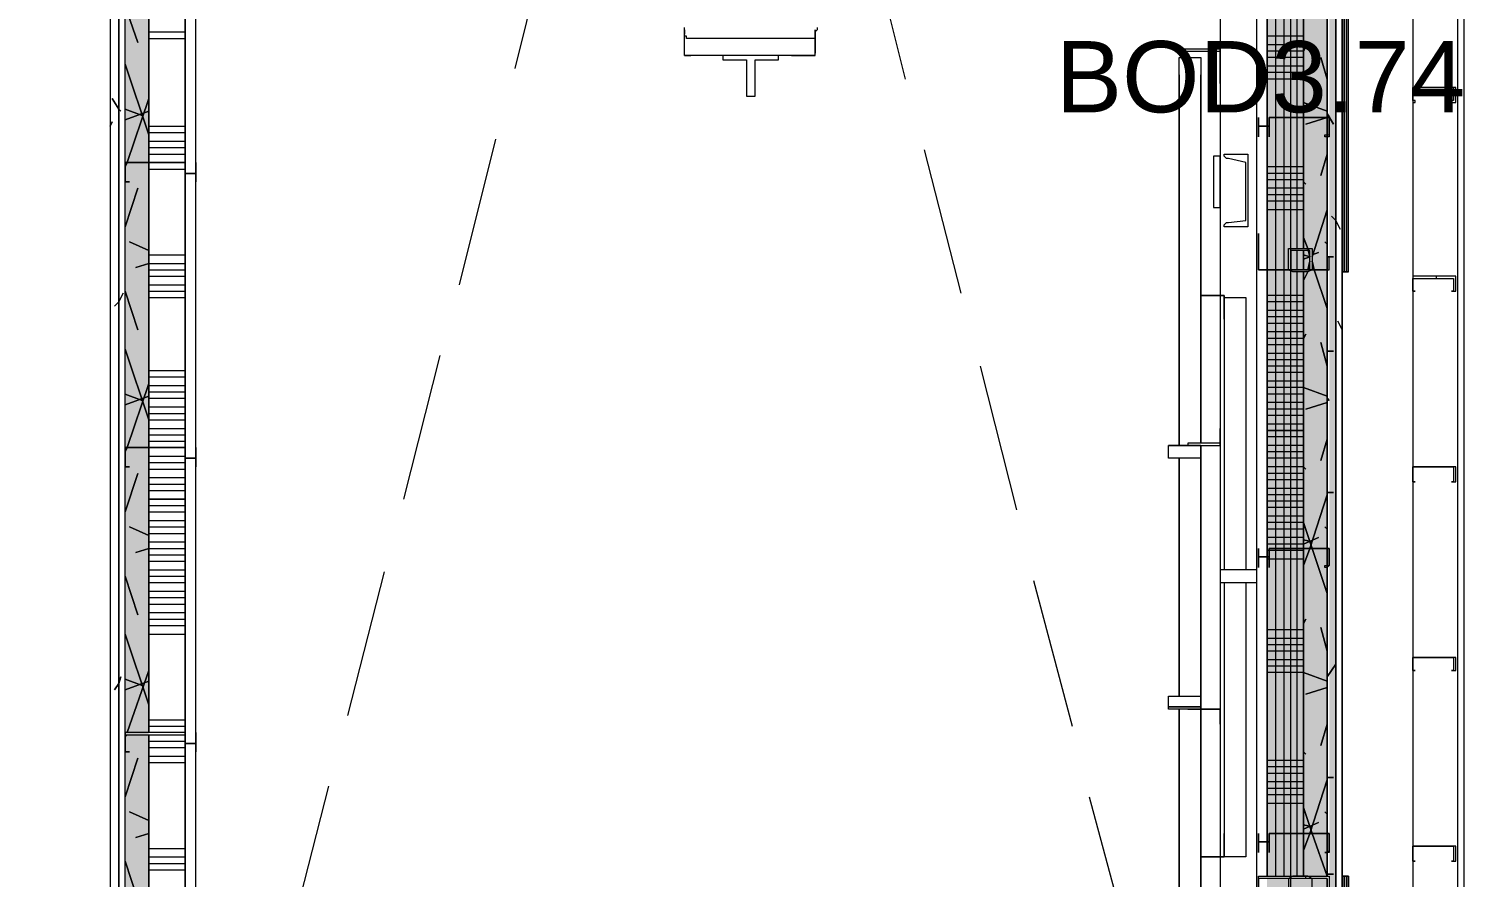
# Model space of a CAD drawing. Header units: metres. Extents: x 98 to 337, y -7 to 53.
# Drawn here: x 135.714 to 138.784, y 27.099 to 28.913 of the extents above; entities that cross this region are included whole.
import ezdxf

# ---------------------------------------------------------------- set-up
doc = ezdxf.new("R2010")
doc.units = ezdxf.units.M
doc.layers.add('PDF_Geometry', color=7, linetype='Continuous', lineweight=0, true_color=0xaaaaaa)
doc.layers.add('PDF_Solid Fills', color=7, linetype='Continuous', lineweight=0, true_color=0xffffff)
doc.layers.add('PDF_Text', color=7, linetype='Continuous', lineweight=0)
doc.styles.add('PDF Helvetica', font='')
doc.styles.get('PDF Helvetica').set_extended_font_data('Helvetica')

msp = doc.modelspace()

# ---------------------------------------------------------------- hatches: boundary and pattern name
at = {"layer": 'PDF_Solid Fills', "lineweight": 0, "transparency": 33554559}
for points in [[(138.4954, 25.4331), (138.5091, 25.4331), (138.5091, 35.5861), (138.4908, 35.5861), (138.4908, 35.5541), (138.4954, 35.5541)], [(135.9708, 26.1479), (135.9708, 34.8531), (135.9205, 34.8531), (135.9205, 26.0425), (135.9708, 26.0425), (135.9708, 26.1433), (135.9251, 26.1479)], [(135.9708, 26.1479), (135.9708, 34.8531), (135.9205, 34.8531), (135.9205, 26.0425), (135.9708, 26.0425), (135.9708, 26.1433), (135.9251, 26.1479)]]:
    msp.add_hatch(color=256, dxfattribs=at).paths.add_polyline_path(points)
h = msp.add_hatch(color=256, dxfattribs=at)
h.paths.add_polyline_path([(138.4495, 32.718), (138.4404, 32.7134), (138.4404, 32.6722), (138.4495, 32.6722), (138.4404, 32.6676), (138.4404, 31.5222), (138.4908, 31.5222), (138.4908, 35.5724), (138.4404, 35.5724), (138.4404, 34.0605), (138.4495, 34.0605), (138.4404, 34.0559), (138.4404, 34.0147), (138.4495, 34.0147), (138.4404, 34.0101), (138.4404, 32.718)])
h.paths.add_polyline_path([(138.4495, 27.055), (138.4404, 27.0504), (138.4404, 25.4835), (138.4908, 25.4835), (138.4908, 27.0962), (138.4404, 27.0962), (138.4404, 27.055)])
h.paths.add_polyline_path([(138.4495, 29.8774), (138.4404, 29.8728), (138.4404, 28.4433), (138.4495, 28.4433), (138.4404, 28.4387), (138.4404, 28.3975), (138.4495, 28.3975), (138.4404, 28.3929), (138.4404, 27.1008), (138.4908, 27.1008), (138.4908, 31.5176), (138.4404, 31.5176), (138.4404, 31.261), (138.4495, 31.261), (138.4404, 31.2565), (138.4404, 31.2152), (138.4495, 31.2152), (138.4404, 31.2107), (138.4404, 29.9232), (138.4495, 29.9232), (138.4404, 29.9186), (138.4404, 29.8774)])
h = msp.add_hatch(color=256, dxfattribs=at)
h.paths.add_polyline_path([(138.4495, 32.718), (138.4404, 32.7134), (138.4404, 32.6722), (138.4495, 32.6722), (138.4404, 32.6676), (138.4404, 31.5222), (138.4908, 31.5222), (138.4908, 35.5724), (138.4404, 35.5724), (138.4404, 34.0605), (138.4495, 34.0605), (138.4404, 34.0559), (138.4404, 34.0147), (138.4495, 34.0147), (138.4404, 34.0101), (138.4404, 32.718)])
h.paths.add_polyline_path([(138.4495, 27.055), (138.4404, 27.0504), (138.4404, 25.4835), (138.4908, 25.4835), (138.4908, 27.0962), (138.4404, 27.0962), (138.4404, 27.055)])
h.paths.add_polyline_path([(138.4495, 29.8774), (138.4404, 29.8728), (138.4404, 28.4433), (138.4495, 28.4433), (138.4404, 28.4387), (138.4404, 28.3975), (138.4495, 28.3975), (138.4404, 28.3929), (138.4404, 27.1008), (138.4908, 27.1008), (138.4908, 31.5176), (138.4404, 31.5176), (138.4404, 31.261), (138.4495, 31.261), (138.4404, 31.2565), (138.4404, 31.2152), (138.4495, 31.2152), (138.4404, 31.2107), (138.4404, 29.9232), (138.4495, 29.9232), (138.4404, 29.9186), (138.4404, 29.8774)])
h = msp.add_hatch(color=256, dxfattribs=at)
h.paths.add_polyline_path([(138.4175, 29.9232), (138.4404, 29.9232), (138.4404, 31.2107), (138.4175, 31.2152), (138.4404, 31.2152), (138.4404, 31.2565), (138.4175, 31.261), (138.4404, 31.261), (138.4404, 32.6676), (138.4175, 32.6722), (138.4404, 32.6722), (138.4404, 32.7134), (138.4175, 32.718), (138.4404, 32.718), (138.4404, 34.0101), (138.4175, 34.0147), (138.4404, 34.0147), (138.4404, 34.0559), (138.4175, 34.0605), (138.4404, 34.0605), (138.4404, 35.522), (138.3625, 35.522), (138.3625, 27.1008), (138.4404, 27.1008), (138.4404, 28.3929), (138.4175, 28.3975), (138.4404, 28.3975), (138.4404, 28.4387), (138.4175, 28.4433), (138.4404, 28.4433), (138.4404, 29.8728), (138.4175, 29.8774), (138.4404, 29.8774), (138.4404, 29.9186)])
h.paths.add_polyline_path([(138.4404, 27.0962), (138.3625, 27.0962), (138.3625, 25.5569), (138.4404, 25.5569), (138.4404, 27.0504), (138.4175, 27.055), (138.4404, 27.055)])
h = msp.add_hatch(color=256, dxfattribs=at)
h.paths.add_polyline_path([(138.4175, 29.9232), (138.4404, 29.9232), (138.4404, 31.2107), (138.4175, 31.2152), (138.4404, 31.2152), (138.4404, 31.2565), (138.4175, 31.261), (138.4404, 31.261), (138.4404, 32.6676), (138.4175, 32.6722), (138.4404, 32.6722), (138.4404, 32.7134), (138.4175, 32.718), (138.4404, 32.718), (138.4404, 34.0101), (138.4175, 34.0147), (138.4404, 34.0147), (138.4404, 34.0559), (138.4175, 34.0605), (138.4404, 34.0605), (138.4404, 35.522), (138.3625, 35.522), (138.3625, 27.1008), (138.4404, 27.1008), (138.4404, 28.3929), (138.4175, 28.3975), (138.4404, 28.3975), (138.4404, 28.4387), (138.4175, 28.4433), (138.4404, 28.4433), (138.4404, 29.8728), (138.4175, 29.8774), (138.4404, 29.8774), (138.4404, 29.9186)])
h.paths.add_polyline_path([(138.4404, 27.0962), (138.3625, 27.0962), (138.3625, 25.5569), (138.4404, 25.5569), (138.4404, 27.0504), (138.4175, 27.055), (138.4404, 27.055)])

# ---------------------------------------------------------------- linework, layer by layer
at = {"layer": 'PDF_Geometry', "lineweight": 0}
for points in [[(138.7703, 26.8397), (138.7703, 34.2941), (138.7657, 34.2941), (138.7657, 35.5953), (138.6787, 35.5953), (138.7657, 35.5953), (138.7841, 35.5953), (138.7841, 35.6869), (138.7657, 35.6869), (138.477, 35.6869), (138.193, 35.6869), (138.1746, 35.6869), (138.1746, 35.5953), (138.6741, 35.5953)], [(133.1577, 25.4148), (133.1577, 25.5247), (133.9687, 25.5247), (133.9687, 25.4148), (138.5092, 25.4148), (138.5092, 25.4331), (138.5092, 25.5843), (138.5092, 35.5861), (138.4908, 35.5861), (138.3396, 35.5861), (135.3065, 35.5861), (138.4908, 35.5861), (138.4908, 35.5724), (138.3441, 35.5724), (138.4404, 35.5724), (138.4404, 35.5541), (138.4404, 35.522), (138.3441, 35.522), (138.3625, 35.522), (138.3625, 35.4441), (138.3441, 35.4441), (138.3625, 35.4441), (138.3625, 34.9035), (138.3625, 34.8531)], [(135.137, 35.357), (135.137, 27.11), (133.231, 27.11), (133.231, 26.8626), (133.9687, 26.8626), (133.9687, 25.5843), (133.9687, 25.401), (138.5228, 25.401), (138.5228, 25.5843), (138.5228, 35.6045)], [(138.5092, 35.5861), (138.5092, 25.4331), (138.4908, 25.4331), (138.4908, 25.8958), (138.4908, 26.5052), (138.4908, 27.0962), (138.4908, 26.5052), (138.4908, 25.8958), (138.4908, 25.5843), (138.4908, 25.4835), (138.4908, 25.4331), (138.3441, 25.4331), (138.5092, 25.4331), (138.5092, 25.4148), (133.9687, 25.4148)], [(138.5228, 25.5843), (138.5228, 35.6045), (138.5092, 35.6045), (138.3396, 35.6045), (138.5092, 35.6045)], [(138.5228, 35.6045), (138.5228, 25.401), (138.5228, 35.6045)], [(138.6741, 28.3791), (138.6741, 27.9759), (138.6741, 27.5682), (138.6741, 27.165), (138.6741, 26.8397), (138.7841, 26.8397), (138.7841, 34.2941), (138.7841, 35.5953), (138.7657, 35.5953), (138.6787, 35.5953)], [(138.4404, 34.0605), (138.4404, 35.522), (138.3625, 35.522), (138.3625, 34.0238), (138.3625, 32.7043), (138.3625, 31.2243), (138.3625, 29.9094), (138.3625, 28.3975), (138.3625, 27.1008)], [(135.8884, 34.7523), (135.8884, 26.1433), (135.8884, 25.9783), (135.8884, 25.96), (138.3396, 25.96), (138.3396, 25.5843), (135.3065, 25.5843), (135.3065, 26.8626), (135.334, 26.8626), (135.334, 26.9084), (135.334, 27.11), (135.334, 35.357)], [(138.3625, 25.9921), (138.3396, 25.9921), (138.3396, 25.9783), (138.3396, 25.96), (138.3396, 25.9783), (135.9067, 25.9783), (135.9067, 25.9921), (135.9067, 26.1433), (135.9067, 34.7523), (135.9067, 34.9035), (135.9067, 34.9172), (138.3396, 34.9172), (138.3396, 34.9356)], [(138.3396, 25.9783), (138.3396, 25.9921), (135.9205, 25.9921), (135.9205, 26.0425), (135.9205, 26.1433), (135.9205, 34.7523), (135.9205, 34.8531), (135.9205, 34.9035), (138.3396, 34.9035), (138.3396, 34.9172)], [(138.3396, 26.0425), (137.7119, 26.0425), (137.1025, 26.0425), (136.4932, 26.0425), (135.9708, 26.0425), (135.9708, 26.1203), (135.9708, 26.1433), (135.9708, 26.0425), (135.9251, 26.0425), (135.9205, 26.0425), (135.9205, 34.8531), (135.9708, 34.8531), (135.9708, 34.7523), (135.9708, 34.1154), (135.9708, 34.7523), (135.9708, 34.7752), (136.0487, 34.7752), (136.0487, 34.7523), (136.0487, 34.0971)], [(136.0717, 26.2211), (136.0717, 34.7523), (136.0487, 34.7523), (136.0487, 34.0971), (136.0487, 34.7523), (136.0487, 34.7752), (138.3396, 34.7752), (138.3396, 34.7523), (138.3396, 26.1479)], [(136.0717, 26.2211), (136.0717, 34.7523), (138.2663, 34.7523)], [(138.3396, 34.7523), (138.3396, 26.1479)], [(135.9708, 34.1109), (135.9708, 33.5015), (135.9708, 32.8921), (135.9708, 32.2827), (135.9708, 31.6734), (135.9708, 31.064), (135.9708, 30.4546), (135.9708, 29.8453), (135.9708, 29.2359), (135.9708, 28.6265), (135.9708, 28.0172), (135.9708, 27.4078)], [(138.4908, 27.1008), (138.4908, 27.1925), (138.4908, 27.8018), (138.4908, 28.3975), (138.4908, 28.7228), (138.4908, 29.3321), (138.4908, 29.9094), (138.4908, 30.0102), (138.4908, 30.6196), (138.4908, 31.2243), (138.4908, 31.5176)], [(138.6741, 30.4088), (138.6741, 30.0056), (138.6741, 29.5979), (138.6741, 29.1947), (138.6741, 28.7869), (138.6741, 28.3837)], [(138.5228, 29.9232), (138.5228, 28.3929)], [(138.5366, 28.3929), (138.5366, 29.9232)], [(138.4267, 28.4433), (138.4267, 29.8728)], [(138.4404, 29.8728), (138.4404, 28.4433)], [(136.0487, 28.6082), (136.0487, 29.213)], [(136.7544, 28.8281), (136.8047, 29.0297)], [(137.547, 28.9702), (137.5882, 28.8052)], [(135.9708, 28.906), (136.0487, 28.906)], [(135.9708, 28.8923), (136.0487, 28.8923)], [(137.4004, 28.9152), (137.4004, 28.9106), (137.3958, 28.906), (137.3958, 28.9014), (137.3958, 28.8969), (137.3958, 28.8923), (137.3912, 28.8923), (137.1255, 28.8923), (137.1209, 28.8923), (137.1209, 28.8969), (137.1163, 28.8969), (137.1163, 28.9014), (137.1163, 28.906), (137.1163, 28.9106), (137.1163, 28.9152)], [(137.1163, 28.8603), (137.1163, 28.8648), (137.1163, 28.8694), (137.1163, 28.9106), (137.1163, 28.906), (137.1163, 28.9014)], [(137.1163, 28.8557), (137.1163, 28.8603), (137.1163, 28.8648), (137.1163, 28.8694), (137.1163, 28.9106)], [(137.3958, 28.8557), (137.3958, 28.8603), (137.3958, 28.8648), (137.3958, 28.8694), (137.3958, 28.9106), (137.3958, 28.8694), (137.3958, 28.8648), (137.3958, 28.8603)], [(137.3958, 28.9014), (137.3958, 28.906), (137.4004, 28.9106)], [(138.4404, 28.8969), (138.3625, 28.8969)], [(138.4404, 28.8785), (138.3625, 28.8785)], [(138.4404, 28.8648), (138.3625, 28.8648)], [(137.3453, 28.8557), (137.3958, 28.8557), (137.1163, 28.8557), (137.1301, 28.8557)], [(138.1746, 28.3379), (138.1746, 28.0218), (138.1746, 28.8511), (138.2205, 28.8511), (138.2205, 28.0264), (138.2205, 28.3425), (138.2709, 28.3425), (138.2709, 27.7561)], [(138.2617, 28.8098), (138.2617, 28.8465), (138.2617, 28.8098)], [(138.2617, 28.8465), (138.2617, 28.8098)], [(138.2617, 28.8465), (138.2617, 28.8098)], [(138.4404, 28.8511), (138.3625, 28.8511)], [(138.4404, 28.8327), (138.3625, 28.8327)], [(138.1746, 28.8144), (138.1746, 28.0218), (138.1746, 28.3242)], [(138.2709, 28.2921), (138.2709, 28.3425), (138.2205, 28.3425), (138.2205, 28.8144)], [(138.4404, 28.819), (138.3625, 28.819)], [(138.4404, 28.8052), (138.3625, 28.8052)], [(135.9708, 28.7044), (136.0487, 28.7044)], [(135.9708, 28.6907), (136.0487, 28.6907)], [(135.9708, 28.6724), (136.0487, 28.6724)], [(136.6352, 28.3654), (136.7131, 28.677)], [(138.3441, 28.6861), (138.3441, 28.6816), (138.3441, 28.6861)], [(135.9708, 28.6586), (136.0487, 28.6586)], [(135.9708, 28.6449), (136.0487, 28.6449)], [(137.6294, 28.654), (137.7073, 28.3471)], [(135.9708, 28.6265), (136.0487, 28.6265)], [(135.9708, 28.6128), (136.0487, 28.6128)], [(138.2617, 28.6403), (138.2617, 28.5303), (138.2617, 28.6403), (138.2571, 28.6403), (138.2479, 28.6403), (138.2479, 28.5303), (138.2571, 28.5303), (138.2617, 28.5303)], [(138.2617, 28.6311), (138.2617, 28.6357), (138.2617, 28.6311), (138.2617, 28.5991), (138.2617, 28.5945), (138.2617, 28.5991)], [(138.4404, 28.6174), (138.3625, 28.6174)], [(136.0487, 27.9989), (136.0487, 28.6036)], [(138.2617, 28.5808), (138.2617, 28.5854), (138.2617, 28.5808), (138.2617, 28.5487)], [(138.4404, 28.6036), (138.3625, 28.6036)], [(138.4404, 28.5899), (138.3625, 28.5899)], [(138.4404, 28.5716), (138.3625, 28.5716)], [(138.4404, 28.5578), (138.3625, 28.5578)], [(138.4404, 28.5441), (138.3625, 28.5441)], [(138.4404, 28.5257), (138.3625, 28.5257)], [(135.9708, 28.4295), (136.0487, 28.4295)], [(138.4267, 28.3975), (138.4267, 28.4387)], [(138.4404, 28.4387), (138.4404, 28.3975)], [(135.9708, 28.4112), (136.0487, 28.4112)], [(135.9708, 28.3975), (136.0487, 28.3975)], [(135.9708, 28.3837), (136.0487, 28.3837)], [(135.9708, 28.3654), (136.0487, 28.3654)], [(138.4404, 28.3929), (138.4404, 27.1008)], [(138.5366, 28.3929), (138.532, 28.3929), (138.5274, 28.3929), (138.5228, 28.3929)], [(138.7244, 28.3791), (138.7244, 28.3837)], [(135.9708, 28.3516), (136.0487, 28.3516)], [(135.9708, 28.3379), (136.0487, 28.3379)], [(138.2709, 28.3379), (138.3167, 28.3379), (138.3167, 27.7561)], [(138.4404, 28.3425), (138.3625, 28.3425)], [(138.4404, 28.3287), (138.3625, 28.3287)], [(138.4404, 28.3105), (138.3625, 28.3105)], [(138.4404, 28.2967), (138.3625, 28.2967)], [(138.4404, 28.2829), (138.3625, 28.2829)], [(138.4404, 28.2646), (138.3625, 28.2646)], [(138.4404, 28.2508), (138.3625, 28.2508)], [(136.5161, 27.9072), (136.5939, 28.2142)], [(138.4404, 28.2371), (138.3625, 28.2371)], [(138.4404, 28.2188), (138.3625, 28.2188)], [(135.9708, 28.1821), (136.0487, 28.1821)], [(137.7485, 28.1913), (137.8265, 27.8843)], [(138.4404, 28.205), (138.3625, 28.205)], [(138.4404, 28.1913), (138.3625, 28.1913)], [(135.9708, 28.1684), (136.0487, 28.1684)], [(135.9708, 28.15), (136.0487, 28.15)], [(138.4404, 28.1776), (138.3625, 28.1776)], [(138.4404, 28.1592), (138.3625, 28.1592)], [(135.9708, 28.1363), (136.0487, 28.1363)], [(138.4404, 28.1454), (138.3625, 28.1454)], [(138.2205, 28.0218), (138.1518, 28.0218), (138.2205, 28.0218)], [(138.2205, 26.6656), (138.2205, 27.1421), (138.2205, 27.4582), (138.2205, 28.0218), (138.2205, 27.4582), (138.2205, 26.6335), (138.1746, 26.6335), (138.1746, 27.4582), (138.1746, 27.1421)], [(136.0487, 27.3895), (136.0487, 27.9943)], [(138.1746, 27.9943), (138.1746, 27.4857)], [(138.1746, 27.4857), (138.1746, 27.9943)], [(136.397, 27.4445), (136.4749, 27.7515)], [(138.2617, 27.7561), (138.2617, 27.7515), (138.2617, 27.7469), (138.2617, 27.7423), (138.2617, 27.7377), (138.2617, 27.7331), (138.2617, 27.7285), (138.3396, 27.7285)], [(138.3396, 27.7561), (138.2617, 27.7561), (138.2617, 27.7515), (138.2617, 27.7469), (138.2617, 27.7423), (138.2617, 27.7377), (138.2617, 27.7331), (138.2617, 27.7285)], [(138.3441, 27.7652), (138.3441, 27.7607), (138.3441, 27.7652)], [(137.8631, 27.7331), (137.9456, 27.4215)], [(138.1746, 27.7423), (138.1746, 27.7331)], [(138.2709, 27.7285), (138.2709, 27.1421), (138.2205, 27.1421), (138.2709, 27.1421), (138.2709, 27.1925)], [(138.3167, 27.7285), (138.3167, 27.1421), (138.2709, 27.1421)], [(138.1746, 27.1604), (138.1746, 27.4582), (138.1746, 26.6656)], [(135.9708, 27.4032), (135.9708, 26.7939), (135.9708, 26.1479)], [(136.0487, 26.7755), (136.0487, 27.3849)], [(136.2778, 26.9863), (136.3557, 27.2933)], [(137.9822, 27.2704), (138.0647, 26.9634)], [(138.3441, 27.1558), (138.3441, 27.1512), (138.3441, 27.1558)], [(138.3441, 27.1558), (138.3441, 27.1512), (138.3441, 27.1558)], [(138.4449, 27.0962), (138.4449, 27.1008)]]:
    msp.add_lwpolyline(points, dxfattribs=at)
for points in [[(138.5092, 35.6045), (138.5092, 25.4148), (138.5228, 25.4148), (138.5228, 35.6045)], [(135.9067, 25.9783), (135.9067, 34.9172), (135.8884, 34.9172), (135.8884, 25.9783)], [(135.9067, 34.9035), (135.9067, 25.9921), (135.9205, 25.9921), (135.9205, 34.9035)], [(138.3441, 34.7752), (138.3625, 34.7752), (138.3625, 34.0238), (138.3625, 32.7043), (138.3625, 31.2243), (138.3625, 29.9094), (138.3625, 28.3975), (138.3625, 27.1008), (138.3625, 28.3975), (138.3625, 29.9094), (138.3625, 31.2243), (138.3625, 32.7043), (138.3625, 34.0238), (138.3625, 34.7752)], [(135.9708, 34.1109), (135.9708, 33.5015), (135.9708, 32.8921), (135.9708, 32.2827), (135.9708, 31.6734), (135.9708, 31.064), (135.9708, 30.4546), (135.9708, 29.8453), (135.9708, 29.2359), (135.9708, 28.6265), (135.9708, 28.0172), (135.9708, 27.4078), (135.9708, 28.0172), (135.9708, 28.6265), (135.9708, 29.2359), (135.9708, 29.8453), (135.9708, 30.4546), (135.9708, 31.064), (135.9708, 31.6734), (135.9708, 32.2827), (135.9708, 32.8921), (135.9708, 33.5015)], [(138.4908, 27.1008), (138.4908, 27.1925), (138.4908, 27.8018), (138.4908, 28.3975), (138.4908, 28.7228), (138.4908, 29.3321), (138.4908, 29.9094), (138.4908, 30.0102), (138.4908, 30.6196), (138.4908, 31.2243), (138.4908, 31.5176), (138.4908, 31.2243), (138.4908, 30.6196), (138.4908, 30.0102), (138.4908, 29.9094), (138.4908, 29.3321), (138.4908, 28.7228), (138.4908, 28.3975), (138.4908, 27.8018), (138.4908, 27.1925)], [(138.5228, 28.3929), (138.5274, 28.3929), (138.532, 28.3929), (138.5366, 28.3929), (138.5366, 29.9232), (138.532, 29.9232), (138.5274, 29.9232), (138.5228, 29.9232)], [(138.5228, 28.3929), (138.5228, 29.9232)], [(138.532, 29.9232), (138.532, 28.3929), (138.532, 29.9232), (138.5274, 29.9232), (138.5274, 28.3929), (138.5274, 29.9232)], [(138.532, 28.3929), (138.5274, 28.3929), (138.5274, 29.9232), (138.5274, 28.3929)], [(138.4404, 29.8728), (138.4404, 28.4433)], [(136.0487, 28.6082), (136.0487, 29.213)], [(135.9205, 28.961), (135.9479, 28.8831)], [(138.2617, 28.9702), (138.2617, 26.2715), (136.0717, 26.2715), (136.0717, 28.9702), (138.2617, 28.9702), (138.2617, 26.2715), (136.0717, 26.2715), (136.0717, 28.9702)], [(138.1655, 28.8694), (138.1655, 28.8648), (138.2617, 28.8648), (138.2617, 28.796), (138.2617, 28.8694)], [(138.4449, 28.874), (138.4404, 28.8648)], [(135.9205, 28.8373), (135.9708, 28.6861)], [(137.2491, 28.7686), (137.2675, 28.7686), (137.2675, 28.8465), (137.3179, 28.8465), (137.3179, 28.8557), (137.1987, 28.8557), (137.1987, 28.8465), (137.2491, 28.8465)], [(138.2617, 28.8465), (138.2617, 28.8098)], [(138.2617, 28.8098), (138.2617, 28.8465)], [(138.477, 28.8511), (138.4908, 28.8052)], [(138.5228, 28.796), (138.5228, 28.8006)], [(135.893, 28.764), (135.9067, 28.7411), (135.9113, 28.7365), (135.9067, 28.7411)], [(135.9708, 28.764), (135.9251, 28.6265), (135.9205, 28.6174), (135.9251, 28.6265)], [(138.7657, 28.7548), (138.7657, 28.7869), (138.7611, 28.7869), (138.6741, 28.7869), (138.6741, 28.7548), (138.6787, 28.7548), (138.6787, 28.7594), (138.6741, 28.7594), (138.6741, 28.7869), (138.7611, 28.7869), (138.7611, 28.7594), (138.7565, 28.7594), (138.7565, 28.7548)], [(135.9205, 28.7411), (135.9571, 28.7274)], [(135.9708, 28.7365), (135.9205, 28.7182)], [(138.4404, 28.7548), (138.4908, 28.7365)], [(135.8884, 28.7044), (135.893, 28.7136)], [(138.3671, 28.7044), (138.3441, 28.7044), (138.3441, 28.7228), (138.3441, 28.6861), (138.3441, 28.6907), (138.3441, 28.6861), (138.3441, 28.7228), (138.3441, 28.7044), (138.3671, 28.7044), (138.3671, 28.7228), (138.4908, 28.7228), (138.4954, 28.7228), (138.4954, 28.6861), (138.4954, 28.6816), (138.4908, 28.6816), (138.4862, 28.6816), (138.4862, 28.6861), (138.4908, 28.6861), (138.4954, 28.6861), (138.4954, 28.7228), (138.4908, 28.7228), (138.3671, 28.7228), (138.3671, 28.6816)], [(138.4908, 28.7228), (138.4449, 28.709)], [(138.4908, 28.7319), (138.5046, 28.709)], [(138.2709, 28.4891), (138.2709, 28.4937), (138.2755, 28.4983), (138.2801, 28.4983), (138.3167, 28.5029), (138.3167, 28.6265), (138.2801, 28.6357), (138.2755, 28.6357), (138.2709, 28.6403), (138.2709, 28.6449), (138.3213, 28.6449), (138.3213, 28.4891)], [(138.4908, 28.6449), (138.477, 28.5991)], [(136.0487, 28.5854), (136.0487, 28.6036), (136.0717, 28.6036), (136.0717, 28.6082), (136.0717, 28.622), (136.0717, 28.5854), (136.0717, 28.5899), (136.0717, 28.5854), (136.0717, 28.6265), (136.0717, 28.6082), (136.0717, 28.6036), (136.0487, 28.6036), (136.0487, 28.622), (136.0487, 28.6265), (135.9251, 28.6265), (135.9205, 28.6265), (135.9205, 28.622), (135.9205, 28.5854), (135.9251, 28.5854), (135.9297, 28.5854), (135.9251, 28.5854), (135.9205, 28.5854), (135.9205, 28.622), (135.9205, 28.6265), (136.0487, 28.6265), (136.0487, 28.622)], [(136.0487, 27.9989), (136.0487, 28.6036)], [(138.4404, 28.5854), (138.4449, 28.5808)], [(135.9479, 28.5716), (135.9205, 28.4891)], [(138.4908, 28.5257), (138.4587, 28.4249)], [(138.5092, 28.5029), (138.5183, 28.4845), (138.5092, 28.5029), (138.5, 28.512)], [(135.9297, 28.457), (135.9708, 28.4387)], [(138.4954, 28.3975), (138.4954, 28.4249), (138.4908, 28.4249), (138.4908, 28.3975), (138.3441, 28.3975), (138.3441, 28.4753), (138.3441, 28.3975)], [(138.4404, 28.4295), (138.4541, 28.4249), (138.4495, 28.4433), (138.4404, 28.4662), (138.4495, 28.4433), (138.4541, 28.4249), (138.4404, 28.4203), (138.4541, 28.4249)], [(138.4862, 28.457), (138.4908, 28.4525)], [(138.4587, 28.4021), (138.4587, 28.3975), (138.4495, 28.3929), (138.4175, 28.3929), (138.4083, 28.3975), (138.4083, 28.4021), (138.4083, 28.4387), (138.4083, 28.4433), (138.4175, 28.4433), (138.4495, 28.4433), (138.4587, 28.4433), (138.4587, 28.4387)], [(138.4495, 28.4387), (138.4175, 28.4387), (138.4129, 28.4387), (138.4129, 28.4021), (138.4129, 28.3975), (138.4175, 28.3975), (138.4495, 28.3975), (138.4541, 28.3975), (138.4541, 28.4021), (138.4541, 28.4387)], [(138.4404, 28.4387), (138.4404, 28.3975)], [(138.4725, 28.4341), (138.4587, 28.4295)], [(135.9708, 28.4112), (135.9434, 28.4021)], [(138.4541, 28.4158), (138.4495, 28.3975)], [(138.4587, 28.4158), (138.4633, 28.3975), (138.4908, 28.315), (138.4633, 28.3975)], [(138.5046, 28.4249), (138.4908, 28.4249)], [(138.4495, 28.3929), (138.4404, 28.3745)], [(138.4404, 28.3929), (138.4404, 27.1008)], [(138.7657, 28.3516), (138.7657, 28.3791), (138.7657, 28.3837), (138.7611, 28.3837), (138.6741, 28.3837), (138.6741, 28.3791), (138.6741, 28.3516), (138.6787, 28.3516), (138.6741, 28.3516), (138.6741, 28.3791), (138.7611, 28.3791), (138.7611, 28.3516), (138.7565, 28.3516)], [(135.8976, 28.3196), (135.9067, 28.3287), (135.9159, 28.3471), (135.9067, 28.3287)], [(135.9205, 28.3516), (135.9479, 28.2692)], [(138.1746, 28.3242), (138.1746, 28.0218)], [(138.5137, 28.2875), (138.5228, 28.2692)], [(138.4449, 28.26), (138.4404, 28.2508)], [(138.477, 28.2417), (138.4908, 28.1913)], [(138.5046, 28.2234), (138.4908, 28.2234)], [(138.193, 28.0218), (138.2617, 28.0218), (138.2617, 28.0584), (138.2617, 28.0264), (138.193, 28.0264)], [(136.0487, 27.9759), (136.0487, 27.9943), (136.0717, 27.9943), (136.0717, 28.0126), (136.0717, 27.9759), (136.0717, 27.9805), (136.0717, 27.9759), (136.0717, 28.0126), (136.0717, 28.0172), (136.0717, 28.0126), (136.0717, 27.9943), (136.0487, 27.9943), (136.0487, 28.0126), (136.0487, 28.0172), (135.9251, 28.0172), (135.9205, 28.0172), (135.9205, 28.0126), (135.9205, 27.9759), (135.9251, 27.9759), (135.9297, 27.9759), (135.9251, 27.9759), (135.9205, 27.9759), (135.9205, 28.0126), (135.9205, 28.0172), (136.0487, 28.0172), (136.0487, 28.0126)], [(138.2205, 27.9943), (138.1518, 27.9943), (138.1518, 28.0218), (138.2205, 28.0218)], [(136.0487, 27.3895), (136.0487, 27.9943)], [(138.1746, 27.9943), (138.1746, 27.7423)], [(138.1746, 27.9943), (138.1746, 27.4857), (138.1746, 27.7423), (138.1746, 27.4857), (138.1746, 27.7423)], [(138.7657, 27.9439), (138.7657, 27.9759), (138.7611, 27.9759), (138.6741, 27.9759), (138.6741, 27.9439), (138.6787, 27.9439), (138.6741, 27.9439), (138.6741, 27.9759), (138.7611, 27.9759), (138.7611, 27.9439), (138.7565, 27.9439)], [(138.3671, 27.7835), (138.3441, 27.7835), (138.3441, 27.8018), (138.3441, 27.7652), (138.3441, 27.7698), (138.3441, 27.7652), (138.3441, 27.8018), (138.3441, 27.7835), (138.3671, 27.7835), (138.3671, 27.8018), (138.4908, 27.8018), (138.4954, 27.8018), (138.4954, 27.7652), (138.4908, 27.7607), (138.4862, 27.7607), (138.4862, 27.7652), (138.4908, 27.7652), (138.4954, 27.7652), (138.4954, 27.8018), (138.4908, 27.8018), (138.3671, 27.8018), (138.3671, 27.7607)], [(138.7657, 27.5407), (138.7657, 27.5682), (138.7611, 27.5682), (138.6741, 27.5682), (138.6741, 27.5407), (138.6787, 27.5407), (138.6741, 27.5407), (138.6741, 27.5682), (138.7611, 27.5682), (138.7611, 27.5407), (138.7565, 27.5407)], [(138.1518, 27.4857), (138.2205, 27.4857), (138.2205, 27.4628), (138.2205, 27.4582), (138.1518, 27.4582), (138.1518, 27.4628)], [(138.1518, 27.4628), (138.2205, 27.4628)], [(138.1746, 27.4582), (138.1746, 27.1604)], [(138.193, 27.4582), (138.2617, 27.4582), (138.2617, 27.4261), (138.2617, 27.4582)], [(136.0487, 27.3666), (136.0487, 27.3849), (136.0717, 27.3849), (136.0717, 27.4032), (136.0717, 27.3666), (136.0717, 27.3711), (136.0717, 27.3666), (136.0717, 27.4032), (136.0717, 27.4078), (136.0717, 27.4032), (136.0717, 27.3849), (136.0487, 27.3849), (136.0487, 27.4032), (136.0487, 27.4078), (135.9251, 27.4078), (135.9205, 27.4078), (135.9205, 27.4032), (135.9205, 27.3666), (135.9251, 27.3666), (135.9297, 27.3666), (135.9251, 27.3666), (135.9205, 27.3666), (135.9205, 27.4032), (136.0487, 27.4032)], [(135.9708, 27.4032), (135.9708, 26.7939), (135.9708, 26.1479), (135.9708, 26.7939)], [(136.0487, 26.7755), (136.0487, 27.3849)], [(138.3671, 27.1741), (138.3441, 27.1741), (138.3441, 27.1925), (138.3441, 27.1558), (138.3441, 27.1604), (138.3441, 27.1558), (138.3441, 27.1925), (138.3441, 27.1741), (138.3671, 27.1741), (138.3671, 27.1925), (138.4908, 27.1925), (138.4954, 27.1925), (138.4954, 27.1558), (138.4954, 27.1512), (138.4908, 27.1512), (138.4862, 27.1512), (138.4908, 27.1512), (138.4954, 27.1558), (138.4954, 27.1925), (138.4908, 27.1925), (138.3671, 27.1925), (138.3671, 27.1512)], [(138.7657, 27.1329), (138.7657, 27.1604), (138.7657, 27.165), (138.7611, 27.165), (138.6741, 27.165), (138.6741, 27.1604), (138.6741, 27.1329), (138.6787, 27.1329), (138.6741, 27.1329), (138.6741, 27.1604), (138.6741, 27.165), (138.7611, 27.165), (138.7611, 27.1604), (138.7611, 27.1329), (138.7565, 27.1329)], [(138.4954, 27.0734), (138.4908, 27.0734), (138.4908, 27.0962), (138.3441, 27.0962), (138.3441, 27.023), (138.3441, 27.1008), (138.4954, 27.1008)], [(138.4587, 27.055), (138.4587, 27.0917), (138.4587, 27.0962), (138.4495, 27.1008), (138.4175, 27.1008), (138.4083, 27.0962), (138.4083, 27.0917), (138.4083, 27.055), (138.4083, 27.0504), (138.4175, 27.0504), (138.4495, 27.0504), (138.4587, 27.0504)], [(138.5228, 26.7068), (138.5228, 27.1008), (138.5274, 27.1008), (138.532, 27.1008), (138.5366, 27.1008), (138.5366, 26.7068), (138.5366, 27.1008), (138.532, 27.1008), (138.5274, 27.1008), (138.5228, 27.1008), (138.5228, 26.7068), (138.5228, 27.1008)], [(138.5274, 27.1008), (138.5274, 26.7068), (138.5274, 27.1008), (138.5274, 26.7068), (138.5274, 27.1008), (138.532, 27.1008), (138.532, 26.7068), (138.532, 27.1008)]]:
    msp.add_lwpolyline(points, close=True, dxfattribs=at)
at = {"layer": 'PDF_Geometry', "color": 254, "lineweight": 0, "true_color": 0xeaeaea}
for points in [[(138.3808, 27.1008), (138.3808, 27.1925), (138.3808, 27.8018), (138.3808, 28.3975), (138.3808, 28.7228), (138.3808, 29.3321), (138.3808, 29.9094), (138.3808, 30.0102), (138.3808, 30.6196), (138.3808, 31.2243), (138.3808, 31.5176)], [(138.3992, 27.1008), (138.3992, 27.1925), (138.3992, 27.8018), (138.3992, 28.3975), (138.3992, 28.7228), (138.3992, 29.3321), (138.3992, 29.9094), (138.3992, 30.0102), (138.3992, 30.6196), (138.3992, 31.2243), (138.3992, 31.5176)], [(138.4129, 25.4835), (138.4129, 25.5569), (138.4129, 25.8958), (138.4129, 26.5052), (138.4129, 27.1925), (138.4129, 27.8018), (138.4129, 28.7228), (138.4129, 29.3321), (138.4129, 30.0102), (138.4129, 30.6196), (138.4129, 31.5176)], [(138.4267, 27.1008), (138.4267, 28.3929)], [(135.9708, 28.1226), (136.0487, 28.1226)], [(138.4404, 28.1318), (138.3625, 28.1318)], [(135.9708, 28.1042), (136.0487, 28.1042)], [(135.9708, 28.0905), (136.0487, 28.0905)], [(138.4404, 28.1134), (138.3625, 28.1134)], [(138.4404, 28.0996), (138.3625, 28.0996)], [(135.9708, 28.0767), (136.0487, 28.0767)], [(135.9708, 28.0584), (136.0487, 28.0584)], [(138.4404, 28.0859), (138.3625, 28.0859)], [(138.4404, 28.0676), (138.3625, 28.0676)], [(135.9708, 28.0447), (136.0487, 28.0447)], [(135.9708, 28.031), (136.0487, 28.031)], [(138.4404, 28.0401), (138.3625, 28.0401)], [(135.9708, 27.9989), (136.0487, 27.9989)], [(138.4404, 28.0218), (138.3625, 28.0218)], [(138.4404, 28.008), (138.3625, 28.008)], [(135.9708, 27.9851), (136.0487, 27.9851)], [(135.9708, 27.9713), (136.0487, 27.9713)], [(138.4404, 27.9943), (138.3625, 27.9943)], [(138.4404, 27.9759), (138.3625, 27.9759)], [(135.9708, 27.953), (136.0487, 27.953)], [(135.9708, 27.9393), (136.0487, 27.9393)], [(138.4404, 27.9622), (138.3625, 27.9622)], [(138.4404, 27.9485), (138.3625, 27.9485)], [(135.9708, 27.9255), (136.0487, 27.9255)], [(138.4404, 27.9301), (138.3625, 27.9301)], [(138.4404, 27.9164), (138.3625, 27.9164)], [(135.9708, 27.8935), (136.0487, 27.8935)], [(135.9708, 27.8797), (136.0487, 27.8797)], [(138.4404, 27.9027), (138.3625, 27.9027)], [(138.4404, 27.8889), (138.3625, 27.8889)], [(135.9708, 27.8614), (136.0487, 27.8614)], [(135.9708, 27.8477), (136.0487, 27.8477)], [(138.4404, 27.8705), (138.3625, 27.8705)], [(138.4404, 27.8569), (138.3625, 27.8569)], [(138.4404, 27.8431), (138.3625, 27.8431)], [(135.9708, 27.8339), (136.0487, 27.8339)], [(135.9708, 27.8156), (136.0487, 27.8156)], [(138.4404, 27.8247), (138.3625, 27.8247)], [(135.9708, 27.8018), (136.0487, 27.8018)], [(135.9708, 27.7881), (136.0487, 27.7881)], [(138.4404, 27.811), (138.3625, 27.811)], [(138.4404, 27.7973), (138.3625, 27.7973)], [(135.9708, 27.7743), (136.0487, 27.7743)], [(135.9708, 27.7561), (136.0487, 27.7561)], [(138.4404, 27.7789), (138.3671, 27.7789), (138.3625, 27.7789)], [(135.9708, 27.7423), (136.0487, 27.7423)], [(135.9708, 27.7285), (136.0487, 27.7285)], [(135.9708, 27.7102), (136.0487, 27.7102)], [(135.9708, 27.6964), (136.0487, 27.6964)], [(135.9708, 27.6827), (136.0487, 27.6827)], [(135.9708, 27.6644), (136.0487, 27.6644)], [(135.9708, 27.6506), (136.0487, 27.6506)], [(135.9708, 27.6369), (136.0487, 27.6369)], [(135.9708, 27.6186), (136.0487, 27.6186)], [(138.4404, 27.6278), (138.3625, 27.6278)], [(138.4404, 27.6094), (138.3625, 27.6094)], [(138.4404, 27.5956), (138.3625, 27.5956)], [(138.4404, 27.5819), (138.3625, 27.5819)], [(138.4404, 27.5636), (138.3625, 27.5636)], [(138.4404, 27.5498), (138.3625, 27.5498)], [(138.4404, 27.5361), (138.3625, 27.5361)], [(135.9708, 27.4353), (136.0487, 27.4353)], [(135.9708, 27.4215), (136.0487, 27.4215)], [(135.9708, 27.4032), (136.0487, 27.4032)], [(135.9708, 27.3895), (136.0487, 27.3895)], [(135.9708, 27.3757), (136.0487, 27.3757)], [(135.9708, 27.3574), (136.0487, 27.3574)], [(135.9708, 27.3437), (136.0487, 27.3437)], [(138.4404, 27.3483), (138.3625, 27.3483)], [(138.4404, 27.3345), (138.3625, 27.3345)], [(138.4404, 27.3207), (138.3625, 27.3207)], [(138.4404, 27.3025), (138.3625, 27.3025)], [(138.4404, 27.2887), (138.3625, 27.2887)], [(138.4404, 27.2749), (138.3625, 27.2749)], [(138.4404, 27.2566), (138.3625, 27.2566)], [(135.9708, 27.1604), (136.0487, 27.1604)], [(135.9708, 27.1421), (136.0487, 27.1421)], [(135.9708, 27.1283), (136.0487, 27.1283)], [(135.9708, 27.1146), (136.0487, 27.1146)]]:
    msp.add_lwpolyline(points, dxfattribs=at)
at = {"layer": 'PDF_Geometry', "color": 254, "lineweight": 0, "true_color": 0xdddddd}
for points in [[(135.9205, 28.228), (135.9708, 28.0767)], [(135.9708, 28.1546), (135.9251, 28.0172), (135.9205, 28.008), (135.9251, 28.0172)], [(135.9205, 28.1318), (135.9571, 28.118)], [(135.9708, 28.1272), (135.9205, 28.1088)], [(138.4404, 28.1454), (138.4908, 28.1272)], [(138.4908, 28.1134), (138.4449, 28.0996)], [(138.4908, 28.0356), (138.477, 27.9897)], [(138.4404, 27.9759), (138.4449, 27.9713)], [(135.9479, 27.9622), (135.9205, 27.8797)], [(138.4908, 27.9164), (138.4541, 27.8018), (138.4404, 27.7652), (138.4541, 27.8018)], [(135.9297, 27.8477), (135.9708, 27.8293)], [(138.4404, 27.8569), (138.4587, 27.8018), (138.4908, 27.7056), (138.4587, 27.8018)], [(138.4862, 27.8477), (138.4908, 27.8431)], [(138.4725, 27.8247), (138.4404, 27.811)], [(138.4404, 27.8202), (138.4587, 27.8156)], [(135.9708, 27.8018), (135.9434, 27.7927)], [(135.9205, 27.7423), (135.9479, 27.6598)], [(138.4449, 27.6506), (138.4404, 27.6415)], [(138.477, 27.6323), (138.4908, 27.5819)], [(135.9205, 27.6186), (135.9708, 27.4674)], [(135.9708, 27.5407), (135.9251, 27.4078)], [(138.4404, 27.5361), (138.4908, 27.5178)], [(135.9205, 27.5224), (135.9571, 27.5086)], [(135.9708, 27.5178), (135.9205, 27.4994)], [(138.4908, 27.504), (138.4449, 27.4903)], [(138.4908, 27.4261), (138.477, 27.3803)], [(135.9251, 27.4032), (135.9205, 27.3987)], [(135.9479, 27.3529), (135.9205, 27.2704)], [(138.4404, 27.3666), (138.4449, 27.362)], [(138.4908, 27.307), (138.4541, 27.1925), (138.4404, 27.1558), (138.4541, 27.1925)], [(135.9297, 27.2383), (135.9708, 27.22)], [(138.4404, 27.2475), (138.4587, 27.1925), (138.4908, 27.1008), (138.4587, 27.1925)], [(138.4862, 27.2383), (138.4908, 27.2337)], [(138.4725, 27.2154), (138.4404, 27.2017)], [(138.4404, 27.2108), (138.4587, 27.2063)], [(135.9708, 27.1925), (135.9434, 27.1833)], [(135.9205, 27.1329), (135.9479, 27.0504)]]:
    msp.add_lwpolyline(points, close=True, dxfattribs=at)
at = {"layer": 'PDF_Geometry', "color": 254, "lineweight": 0, "true_color": 0xeaeaea}
for points in [[(138.4908, 28.1226), (138.4954, 28.118)], [(138.3625, 28.0538), (138.4404, 28.0538)], [(136.0487, 27.9072), (135.9708, 27.9072)], [(138.5046, 27.9209), (138.4908, 27.9209)], [(138.4908, 27.5269), (138.5092, 27.5544)], [(135.8976, 27.4994), (135.9067, 27.5132), (135.9113, 27.5269), (135.9067, 27.5132)], [(138.5046, 27.3116), (138.4908, 27.3116)], [(138.5046, 27.1054), (138.4908, 27.1054)]]:
    msp.add_lwpolyline(points, close=True, dxfattribs=at)

# ---------------------------------------------------------------- texts
at = {"layer": 'PDF_Text', "lineweight": 0, "insert": (137.9103, 28.8092), "char_height": 0.15242, "attachment_point": 4, "style": 'PDF Helvetica'}
msp.add_mtext('BOD3.74', dxfattribs=at)

doc.saveas('drawing.dxf')
